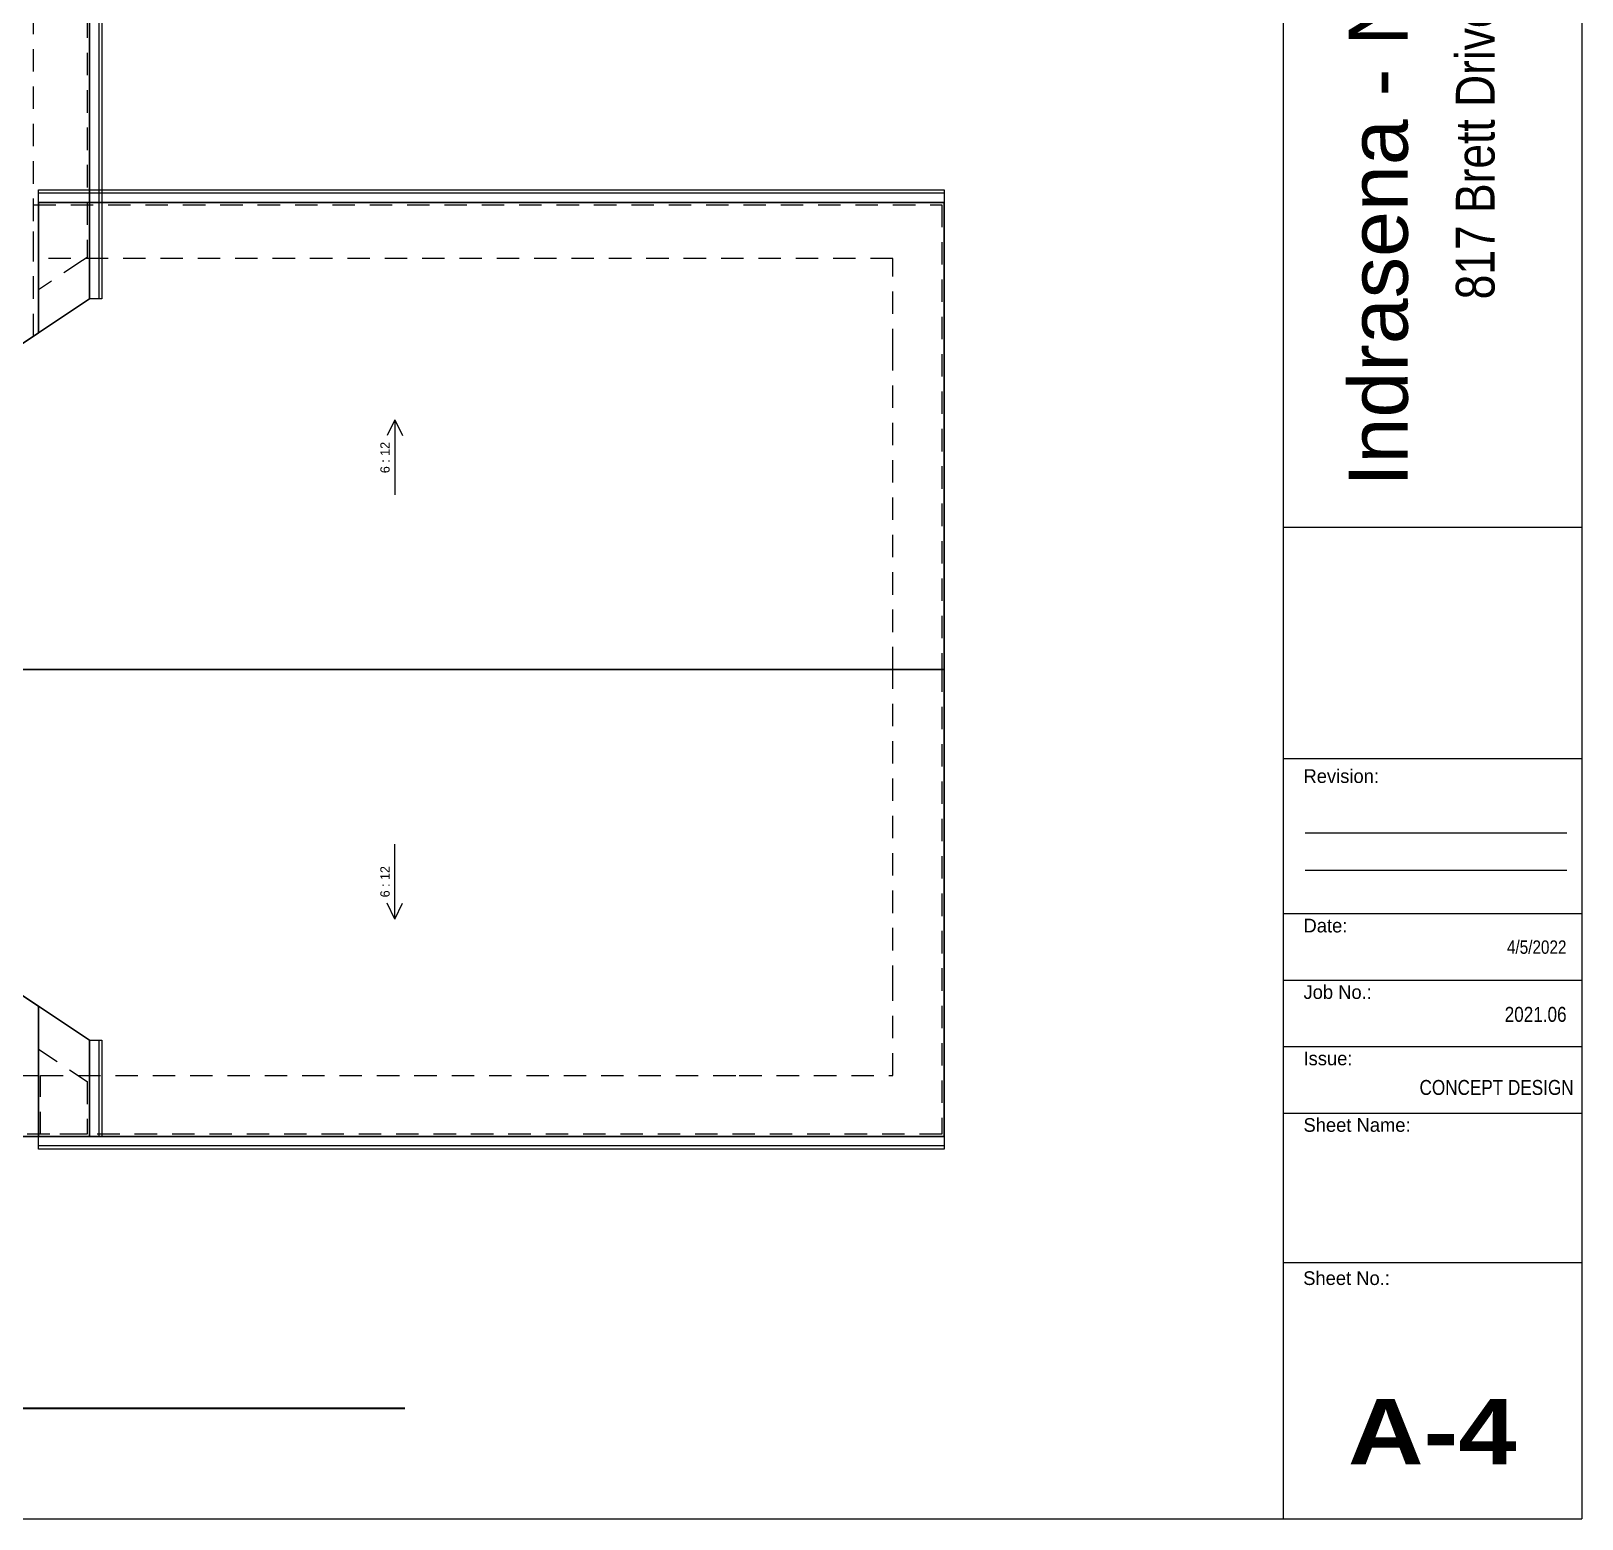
# Model space of a CAD drawing. Header units: inches. Extents: x 0.6 to 35.4, y -22.9 to 0.3.
# Drawn here: x 25.01 to 35.38, y -22.91 to -12.96 of the extents above; entities that cross this region are included whole.
import ezdxf

# ---------------------------------------------------------------- set-up
doc = ezdxf.new("R2010")
doc.units = ezdxf.units.IN
doc.header["$MEASUREMENT"] = 0
doc.linetypes.add('Dash', pattern=[0.225, 0.15, -0.075])
for name, color, linetype, lineweight, true_color in [('CAD_  Default', 7, 'Continuous', 18, 0x000000), ('Layout Box Export Contents', 7, 'Continuous', 0, 0x000000), ('Text', 7, 'Continuous', 9, 0x004080)]:
    doc.layers.add(name, color=color, linetype=linetype, lineweight=lineweight, true_color=true_color)

msp = doc.modelspace()

# ---------------------------------------------------------------- linework, layer by layer
at = {"layer": 'CAD_  Default', "transparency": 33554687}
for p, q in [((33.385, 0.253), (33.385, -22.913)), ((35.385, 0.253), (35.385, -22.913)), ((33.385, -17.824), (35.385, -17.824)), ((33.385, -18.863), (35.385, -18.863)), ((33.385, -19.308), (35.385, -19.308)), ((33.385, -19.753), (35.385, -19.753)), ((33.385, -20.198), (35.385, -20.198)), ((33.385, -21.198), (35.385, -21.198)), ((0.625, -22.913), (35.385, -22.913))]:
    msp.add_line(p, q, dxfattribs=at)
at = {"layer": 'CAD_  Default', "color": 250, "true_color": 0x414141, "transparency": 33554687}
for p, q in [((33.533, -18.323), (35.283, -18.323)), ((33.533, -18.323), (35.283, -18.323)), ((33.533, -18.572), (35.283, -18.572)), ((33.533, -18.572), (35.283, -18.572)), ((33.533, -18.572), (35.283, -18.572)), ((33.533, -18.572), (35.283, -18.572))]:
    msp.add_line(p, q, dxfattribs=at)
at = {"layer": 'CAD_  Default', "lineweight": 30, "transparency": 33554687}
msp.add_line((21.155, -22.171), (27.51, -22.171), dxfattribs=at)
at = {"layer": 'CAD_  Default', "transparency": 33554687}
msp.add_lwpolyline([(33.385, -16.277), (35.385, -16.277)], dxfattribs=at)
at = {"layer": 'Layout Box Export Contents', "color": 18, "linetype": 'Continuous', "lineweight": 18, "true_color": 0x000000, "transparency": 33554687}
for p, q in [((25.462, -12.197), (25.462, -14.749)), ((31.118, -14.042), (25.058, -14.042)), ((25.462, -19.71), (25.462, -20.354)), ((31.118, -20.417), (25.058, -20.417))]:
    msp.add_line(p, q, dxfattribs=at)
at = {"layer": 'Layout Box Export Contents', "color": 156, "linetype": 'Continuous', "lineweight": 18, "true_color": 0x004080, "transparency": 33554687}
for p, q in [((27.443, -15.56), (27.391, -15.665)), ((27.443, -15.56), (27.443, -16.06)), ((27.443, -15.56), (27.495, -15.665)), ((27.443, -18.899), (27.443, -18.399)), ((27.443, -18.899), (27.391, -18.794)), ((27.443, -18.899), (27.495, -18.794))]:
    msp.add_line(p, q, dxfattribs=at)
at = {"layer": 'Layout Box Export Contents', "color": 18, "linetype": 'Continuous', "lineweight": 25, "true_color": 0x000000, "transparency": 33554687}
for points in [[(22.789, -11.713), (22.789, -12.197), (24.9, -12.197), (24.9, -12.197), (25.058, -12.197), (25.058, -12.197), (25.4, -12.197), (25.4, -14.749), (25.058, -14.977), (25.058, -14.977), (23.073, -16.3), (23.073, -15.018), (19.172, -15.018), (19.172, -12.956), (17.342, -12.956), (16.439, -13.558), (16.439, -6.604), (18.992, -6.604), (18.992, -9.4), (18.992, -9.4), (18.992, -9.479), (19.15, -9.479), (19.15, -9.479), (21.114, -9.479)], [(31.118, -14.104), (31.118, -17.229), (23.073, -17.229), (23.073, -16.3), (25.058, -14.977), (25.058, -14.479), (25.058, -14.449), (25.058, -14.449), (25.058, -14.104)], [(25.058, -20.354), (25.058, -19.482), (25.035, -19.467), (25.035, -19.467), (23.073, -18.159), (23.073, -17.229), (31.118, -17.229), (31.118, -20.354)], [(25.035, -19.467), (25.035, -19.467), (25.058, -19.482), (25.058, -19.482), (25.4, -19.71), (25.4, -20.354), (22.608, -20.354), (20.845, -19.179), (23.073, -19.179), (23.073, -18.159)]]:
    msp.add_lwpolyline(points, close=True, dxfattribs=at)
at = {"layer": 'Layout Box Export Contents', "color": 176, "linetype": 'Dash', "lineweight": 18, "true_color": 0x000080, "transparency": 33554687}
for points in [[(25.058, -12.104), (25.384, -12.104), (25.384, -14.472), (25.354, -14.493), (25.058, -14.69), (25.058, -14.977), (25.025, -14.999), (25.025, -14.479), (25.025, -12.104)], [(31.102, -14.12), (31.102, -17.229), (30.775, -17.229), (30.775, -15.1), (30.775, -14.479), (25.025, -14.479), (25.025, -14.449), (25.025, -14.12)], [(31.102, -20.339), (25.073, -20.339), (25.073, -19.947), (29.747, -19.947), (30.775, -19.947), (30.775, -19.359), (30.775, -17.229), (31.102, -17.229)], [(22.608, -20.339), (22.02, -19.947), (24.91, -19.947), (25.058, -19.947), (25.058, -19.769), (25.384, -19.987), (25.384, -20.339)]]:
    msp.add_lwpolyline(points, close=True, dxfattribs=at)
at = {"layer": 'Layout Box Export Contents', "color": 18, "linetype": 'Continuous', "lineweight": 18, "true_color": 0x000000, "transparency": 33554687}
for points in [[(25.462, -12.197), (25.483, -12.197), (25.483, -14.749), (25.462, -14.749), (25.4, -14.749), (25.4, -12.197)], [(25.058, -14.042), (25.058, -14.021), (31.118, -14.021), (31.118, -14.042), (31.118, -14.104), (25.058, -14.104)], [(25.4, -19.71), (25.462, -19.71), (25.483, -19.71), (25.483, -20.354), (25.462, -20.354), (25.4, -20.354)], [(25.058, -20.417), (25.058, -20.354), (31.118, -20.354), (31.118, -20.417), (31.118, -20.438), (25.058, -20.438)]]:
    msp.add_lwpolyline(points, close=True, dxfattribs=at)

# ---------------------------------------------------------------- texts
at = {"layer": 'CAD_  Default', "color": 4, "true_color": 0x00ffff, "transparency": 33554687, "insert": (33.824, -16.005), "char_height": 0.39551, "width": 7.17106, "attachment_point": 1, "rotation": 90}
msp.add_mtext('{\\fArial|b0|i0|p34;\\C18;\\H0.552385;\\H0.716x;Indrasena - New Residence}', dxfattribs=at)
at = {"layer": 'CAD_  Default', "color": 250, "true_color": 0x414141, "transparency": 33554687, "insert": (34.541, -14.753), "char_height": 0.2592, "width": 5.71689, "attachment_point": 1, "rotation": 90}
msp.add_mtext('{\\fArial Narrow|b0|i0|p34;\\C250;\\H0.362011;\\H0.716x;817 Brett Drive, Allen TX 75013}', dxfattribs=at)
at = {"layer": 'CAD_  Default', "color": 250, "true_color": 0x414141, "transparency": 33554687, "char_height": 0.10287, "attachment_point": 1}
for s, insert in [('{\\fChief Blueprint|b0|i0|p34;\\C250;\\H0.128914;\\H0.712x;Revision:}', (33.522, -17.897)), ('{\\fChief Blueprint|b0|i0|p34;\\C250;\\H0.128914;\\H0.712x;Date:}', (33.522, -18.897)), ('{\\fChief Blueprint|b0|i0|p34;\\C250;\\H0.128914;\\H0.712x;Job No.:}', (33.522, -19.342)), ('{\\fChief Blueprint|b0|i0|p34;\\C250;\\H0.128914;\\H0.712x;Issue:}', (33.522, -19.786)), ('{\\fChief Blueprint|b0|i0|p34;\\C250;\\H0.128914;\\H0.712x;Sheet Name:}', (33.522, -20.231)), ('{\\fChief Blueprint|b0|i0|p34;\\C250;\\H0.128914;\\H0.712x;Sheet No.:}', (33.52, -21.256))]:
    msp.add_mtext(s, dxfattribs=dict(at, insert=insert))
at = {"layer": 'CAD_  Default', "transparency": 33554687, "char_height": 0.1, "attachment_point": 3}
for s, insert, width in [('{\\fArial Narrow|b0|i0|p34;\\C18;\\H0.139665;\\H0.716x;2021.06}', (35.282, -19.487), 1.07257), ('{\\fArial Narrow|b0|i0|p34;\\C18;\\H0.139665;\\H0.716x;CONCEPT DESIGN}', (35.329, -19.976), 1.46352)]:
    msp.add_mtext(s, dxfattribs=dict(at, insert=insert, width=width))
at = {"layer": 'Layout Box Export Contents', "color": 156, "linetype": 'Continuous', "lineweight": 18, "true_color": 0x004080, "transparency": 33554687, "char_height": 0.0625, "width": 0.21937, "attachment_point": 7, "rotation": 90}
for insert in [(27.409, -15.916), (27.409, -18.754)]:
    msp.add_mtext('\\fChief Blueprint|b0|i0|c0|p0;6 : 12\\P', dxfattribs=dict(at, insert=insert))
at = {"layer": 'Text', "transparency": 33554687}
for s, insert, char_height, width, attachment_point in [('\\fArial Narrow|b0|i0|c0|p0;4/5/2022\\P', (34.883, -19.133), 0.08928, 0.39998, 7), ('\\fArial Black|b0|i0|c0|p0;A-4\\P', (34.383, -22.548), 0.4375, 1.49814, 8)]:
    msp.add_mtext(s, dxfattribs=dict(at, insert=insert, char_height=char_height, width=width, attachment_point=attachment_point))

doc.saveas('drawing.dxf')
